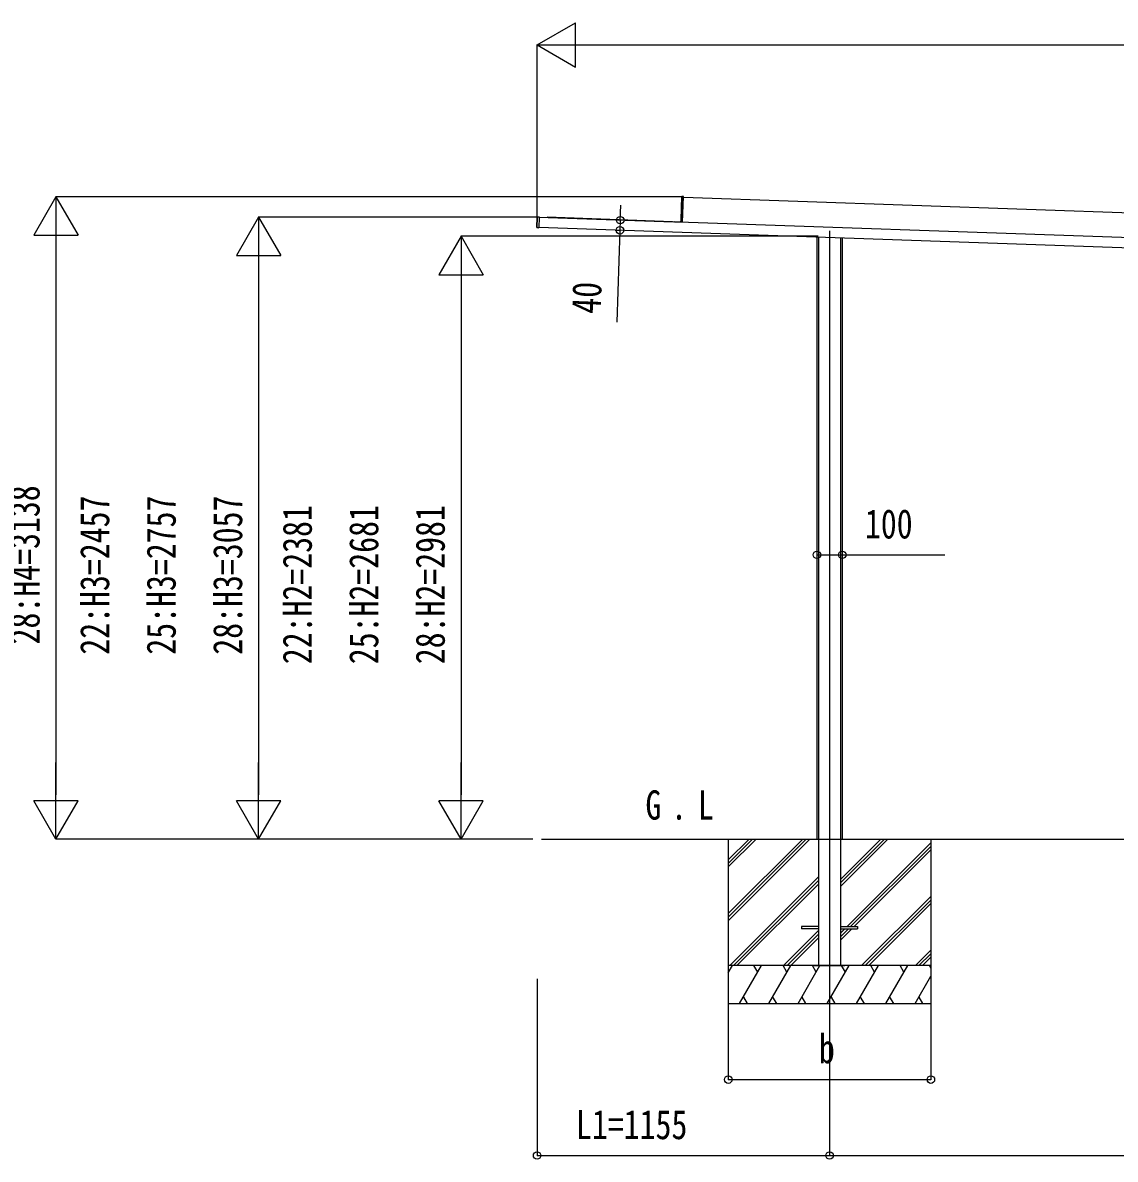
# Model space of a CAD drawing. Units: millimetres, scale not verified. Extents: x -14718 to 14718, y -10397 to 10401.
# Drawn here: x -4699 to -384, y -5976 to -1486 of the extents above; entities that cross this region are included whole.
import ezdxf
from ezdxf.enums import TextEntityAlignment as Align

# ---------------------------------------------------------------- set-up
doc = ezdxf.new("R2010")
doc.units = ezdxf.units.MM
doc.header["$LTSCALE"] = 50
for name, color, linetype in [('0-2_USER1', 3, 'Continuous'), ('0-4_YKK_12', 2, 'Continuous'), ('0-5_YKK_A1', 4, 'Continuous'), ('0-6_YKK_D', 6, 'Continuous')]:
    doc.layers.add(name, color=color, linetype=linetype)
doc.styles.add('ＭＳ ゴシック', font='')
doc.styles.get('ＭＳ ゴシック').set_extended_font_data('MS Gothic')

msp = doc.modelspace()

# ---------------------------------------------------------------- linework, layer by layer
at = {"layer": '0-4_YKK_12'}
msp.add_line((-1512.48, -2308.75), (-1512.48, -5264.1), dxfattribs=at)
at = {"layer": '0-5_YKK_A1'}
for p, q in [((-2095.37, -2172.92), (-2098.59, -2265.02)), ((-2095.37, -2172.92), (-2095.84, -2172.91)), ((-2089.83, -2172.78), (-2095.37, -2172.92)), ((-2095.36, -2172.42), (-2089.82, -2172.28)), ((-2093.38, -2274.19), (-2089.83, -2172.78)), ((-2089.91, -2174.98), (2171.73, -2323.8)), ((-2089.82, -2172.28), (-2089.83, -2172.78)), ((-2668.47, -2295.4), (-2667.03, -2254.34)), ((-2666.56, -2254.36), (-2668, -2295.42)), ((-2666.56, -2254.36), (-2667.03, -2254.34)), ((-2659.02, -2254.16), (-2666.56, -2254.36)), ((-2659.02, -2254.16), (-2660.49, -2296.14)), ((-2101.24, -2274.64), (-2659.06, -2255.16)), ((-2628.12, -2256.24), (-2628.09, -2255.14)), ((-2133.39, -2272.42), (-2628.09, -2255.14)), ((-2623.28, -2256.41), (-2623.27, -2256.11)), ((-2623.27, -2256.11), (-2623.25, -2255.51)), ((2735.6, -2443.55), (-2259.06, -2269.13)), ((-2133.42, -2273.52), (-2133.39, -2272.42)), ((-2128.38, -2273.7), (-2128.37, -2273.4)), ((-2128.37, -2273.4), (-2128.35, -2272.8)), ((-2128.35, -2272.8), (-2128.34, -2272.5)), ((-2124.38, -2273.84), (-2124.36, -2273.14)), ((-2093.39, -2274.22), (-2124.36, -2273.14)), ((-2098.87, -2273.03), (-2099.34, -2273.01)), ((-2098.59, -2265.02), (-2099.06, -2265)), ((-2098.59, -2265.02), (-2098.87, -2273.03)), ((-2093.38, -2274.19), (-2093.4, -2274.92)), ((-2668, -2295.42), (-2668.47, -2295.4)), ((-2660.5, -2296.64), (-2668.01, -2295.92)), ((-2668, -2295.42), (-2660.49, -2296.14)), ((-2660.49, -2296.14), (-2660.5, -2296.64)), ((2734.2, -2483.53), (-2660.45, -2295.14)), ((-1562.48, -2333.48), (-1562.48, -4711.6)), ((-1555.61, -2333.72), (-1555.61, -5211.6)), ((-1469.34, -2336.73), (-1469.34, -5211.6)), ((-1462.48, -2336.97), (-1462.48, -4711.6)), ((-2649.96, -4711.6), (3757.53, -4711.6)), ((-1912.48, -4711.6), (-1912.48, -5361.6)), ((-1912.48, -5005.58), (-1618.5, -4711.6)), ((-1912.48, -5019.72), (-1604.35, -4711.6)), ((-1912.48, -5033.86), (-1590.21, -4711.6)), ((-1912.48, -4793.44), (-1830.63, -4711.6)), ((-1912.48, -4807.59), (-1816.49, -4711.6)), ((-1912.48, -4821.73), (-1802.35, -4711.6)), ((-1469.34, -4899.09), (-1281.84, -4711.6)), ((-1469.34, -4884.95), (-1295.99, -4711.6)), ((-1469.34, -4870.81), (-1310.13, -4711.6)), ((-1112.48, -4711.6), (-1112.48, -5361.6)), ((-1443.5, -5057.1), (-1112.48, -4726.08)), ((-1429.36, -5057.1), (-1112.48, -4740.22)), ((-1415.21, -5057.1), (-1112.48, -4754.36)), ((-1906.37, -5211.6), (-1555.61, -4860.85)), ((-1892.22, -5211.6), (-1555.61, -4874.99)), ((-1878.08, -5211.6), (-1555.61, -4889.13)), ((-1385.87, -5211.6), (-1112.48, -4938.21)), ((-1371.72, -5211.6), (-1112.48, -4952.35)), ((-1357.58, -5211.6), (-1112.48, -4966.49)), ((-1694.23, -5211.6), (-1555.61, -5072.98)), ((-1623.11, -5057.1), (-1623.11, -5066.1)), ((-1555.61, -5057.1), (-1623.11, -5057.1)), ((-1555.61, -5066.1), (-1623.11, -5066.1)), ((-1469.34, -5057.1), (-1401.84, -5057.1)), ((-1469.34, -5066.1), (-1401.84, -5066.1)), ((-1469.34, -5111.22), (-1424.21, -5066.1)), ((-1469.34, -5082.94), (-1452.5, -5066.1)), ((-1469.34, -5097.08), (-1438.36, -5066.1)), ((-1401.84, -5057.1), (-1401.84, -5066.1)), ((-1680.09, -5211.6), (-1555.61, -5087.12)), ((-1665.95, -5211.6), (-1555.61, -5101.26)), ((-1173.73, -5211.6), (-1112.48, -5150.34)), ((-1159.59, -5211.6), (-1112.48, -5164.48)), ((-1145.45, -5211.6), (-1112.48, -5178.63)), ((-1112.48, -5211.6), (-1912.48, -5211.6)), ((-1912.48, -5240.54), (-1895.77, -5211.6)), ((-1910.77, -5237.58), (-1912.48, -5234.62)), ((-1867.93, -5361.6), (-1781.33, -5211.6)), ((-1796.33, -5237.58), (-1811.33, -5211.6)), ((-1752.46, -5361.6), (-1665.86, -5211.6)), ((-1680.86, -5237.58), (-1695.86, -5211.6)), ((-1636.99, -5361.6), (-1550.39, -5211.6)), ((-1565.39, -5237.58), (-1580.39, -5211.6)), ((-1573.38, -5211.6), (-1451.58, -5211.6)), ((-1521.52, -5361.6), (-1434.92, -5211.6)), ((-1449.92, -5237.58), (-1464.92, -5211.6)), ((-1406.05, -5361.6), (-1319.45, -5211.6)), ((-1334.45, -5237.58), (-1349.45, -5211.6)), ((-1290.58, -5361.6), (-1203.98, -5211.6)), ((-1218.98, -5237.58), (-1233.98, -5211.6)), ((-1175.11, -5361.6), (-1112.48, -5253.12)), ((-1112.48, -5222.05), (-1118.51, -5211.6)), ((-1852.93, -5335.62), (-1837.93, -5361.6)), ((-1737.46, -5335.62), (-1722.46, -5361.6)), ((-1621.99, -5335.62), (-1606.99, -5361.6)), ((-1506.52, -5335.62), (-1491.52, -5361.6)), ((-1391.05, -5335.62), (-1376.05, -5361.6)), ((-1275.58, -5335.62), (-1260.58, -5361.6)), ((-1160.11, -5335.62), (-1145.11, -5361.6)), ((-1912.48, -5361.6), (-1112.48, -5361.6))]:
    msp.add_line(p, q, dxfattribs=at)
for points in [[(-2099.34, -2273.01), (-2099.06, -2265), (-2095.84, -2172.91)], [(-2666.55, -2253.86), (-2659, -2253.66), (-2659.02, -2254.16)], [(-2623.25, -2255.51), (-2623.24, -2255.21), (-2128.34, -2272.5)], [(-2124.36, -2273.14), (-2124.34, -2272.64), (-2099.66, -2273.5)]]:
    msp.add_lwpolyline(points, dxfattribs=at)
for centre, radius, start, end in [((-2095.34, -2172.92), 0.5, 91.5, 178), ((-2093.31, -2172.75), 2.07, 171.06854, 184.93146), ((-2666.53, -2254.36), 0.5, 91.5, 178), ((-2664.5, -2254.18), 2.07, 171.06854, 184.93146), ((-2099.84, -2272.99), 0.5, 268, 358), ((-2099.84, -2272.73), 0.765, 269.05171, 301.0406), ((-2099.65, -2273.26), 0.242, 269.80053, 328.78296), ((-2096.77, -2258.23), 15.54, 259.3054, 261.87346), ((-2099.14, -2275.2), 1.85, 83.82294, 99.58333), ((-2102.1, -2273.14), 3.17, 351.51431, 355.97407), ((-2099.87, -2272.99), 1, 337.89786, 358), ((-2093.42, -2274.19), 0.046, 321.12762, 0.80407), ((-2667.97, -2295.42), 0.5, 178, 264.5), ((-2665.95, -2295.74), 2.07, 171.06854, 184.93146)]:
    msp.add_arc(centre, radius, start, end, dxfattribs=at)
for centre, ratio, start_param in [((-2106.46, -2273.76), 0.038227, 0), ((-2106.44, -2273.76), 0.061163, 0.0374041)]:
    msp.add_ellipse(centre, major_axis=(13.07, -0.46), ratio=ratio, start_param=start_param, end_param=0.962078, dxfattribs=at)
at = {"layer": '0-6_YKK_D'}
for p, q in [((-2667.43, -1573.84), (-2515.88, -1486.34)), ((-2515.88, -1661.34), (-2515.88, -1486.34)), ((-2667.43, -2292.79), (-2667.43, -1572.84)), ((-2667.43, -1573.84), (-2515.88, -1661.34)), ((-2667.43, -1573.84), (-2364.32, -1573.84)), ((-2492.43, -1573.84), (2567.58, -1573.84)), ((-4567.43, -2173.84), (-4654.93, -2325.4)), ((-2097.73, -2173.84), (-4568.43, -2173.84)), ((-4567.43, -2173.84), (-4479.93, -2325.4)), ((-4567.43, -2173.84), (-4567.43, -2476.95)), ((-2339.15, -2266.34), (-2337.07, -2206.87)), ((-3767.43, -2254.9), (-3854.93, -2406.46)), ((-2666.55, -2254.9), (-3768.43, -2254.9)), ((-3767.43, -2254.9), (-3679.93, -2406.46)), ((-3767.43, -2254.9), (-3767.43, -2558.01)), ((-2339.15, -2266.34), (-2340.54, -2306.31)), ((-4654.93, -2325.4), (-4479.93, -2325.4)), ((-2967.43, -2330.18), (-3054.93, -2481.73)), ((-1557.18, -2330.18), (-2968.43, -2330.18)), ((-2967.43, -2330.18), (-2879.93, -2481.73)), ((-2967.43, -2330.18), (-2967.43, -2633.28)), ((-2359.1, -2305.66), (-2339.54, -2306.35)), ((-2340.54, -2306.31), (-2353.24, -2669.89)), ((-4567.43, -2348.84), (-4567.43, -4536.6)), ((-3854.93, -2406.46), (-3679.93, -2406.46)), ((-3767.43, -2429.9), (-3767.43, -4536.6)), ((-3054.93, -2481.73), (-2879.93, -2481.73)), ((-2967.43, -2505.18), (-2967.43, -4536.6)), ((-4567.43, -4711.6), (-4567.43, -4408.49)), ((-3767.43, -4711.6), (-3767.43, -4408.49)), ((-2967.43, -4711.6), (-2967.43, -4408.49)), ((-4567.43, -4711.6), (-4654.93, -4560.05)), ((-4479.93, -4560.05), (-4654.93, -4560.05)), ((-4567.43, -4711.6), (-4479.93, -4560.05)), ((-3767.43, -4711.6), (-3854.93, -4560.05)), ((-3679.93, -4560.05), (-3854.93, -4560.05)), ((-3767.43, -4711.6), (-3679.93, -4560.05)), ((-2967.43, -4711.6), (-3054.93, -4560.05)), ((-2879.93, -4560.05), (-3054.93, -4560.05)), ((-2967.43, -4711.6), (-2879.93, -4560.05)), ((-2684.3, -4711.6), (-4568.43, -4711.6)), ((-2684.3, -4711.6), (-3768.43, -4711.6)), ((-2684.3, -4711.6), (-2968.43, -4711.6)), ((-2667.43, -5264.1), (-2667.43, -5962.6)), ((-1512.48, -5265.1), (-1512.48, -5962.6)), ((-1512.48, -5265.1), (-1512.48, -5962.6)), ((-1912.48, -5362.6), (-1912.48, -5662.6)), ((-1112.48, -5362.6), (-1112.48, -5662.6)), ((-1912.48, -5661.6), (-1112.48, -5661.6)), ((-2667.43, -5961.6), (-1512.48, -5961.6)), ((-1512.48, -5961.6), (1587.32, -5961.6))]:
    msp.add_line(p, q, dxfattribs=at)
msp.add_lwpolyline([(-1562.48, -3588.59), (-1462.48, -3588.59), (-1057.38, -3588.59)], dxfattribs=at)
for centre in [(-2339.15, -2266.34), (-2340.54, -2306.31), (-1562.48, -3588.59), (-1462.48, -3588.59), (-1912.48, -5661.6), (-1112.48, -5661.6), (-2667.43, -5961.6), (-1512.48, -5961.6), (-1512.48, -5961.6)]:
    msp.add_circle(centre, 14.88, dxfattribs=at)

# ---------------------------------------------------------------- texts
at = {"layer": '0-2_USER1', "style": 'ＭＳ ゴシック', "width": 0.8}
for s, p in [('G', (-2239.5, -4669.1)), ('L', (-2032.63, -4669.1)), ('.', (-2138.7, -4669.1))]:
    msp.add_text(s, height=115.5, dxfattribs=at).set_placement(p, align=Align.BOTTOM_LEFT)
at = {"layer": '0-6_YKK_D', "style": 'ＭＳ ゴシック', "width": 0.8}
for s, rotation, p in [('40', 88, (-2382.18, -2638.86)), ('28:H4=3138', 90, (-4597.43, -3942.52)), ('22:H3=2457', 90, (-4322.43, -3983.05)), ('25:H3=2757', 90, (-4059.93, -3983.05)), ('28:H3=3057', 90, (-3797.43, -3983.05)), ('22:H2=2381', 90, (-3522.43, -4020.69)), ('25:H2=2681', 90, (-3259.93, -4020.69)), ('28:H2=2981', 90, (-2997.43, -4020.69))]:
    msp.add_text(s, height=115.5, rotation=rotation, dxfattribs=at).set_placement(p, align=Align.BOTTOM_LEFT)
for s, p in [('100', (-1372.98, -3558.59)), ('b', (-1554.48, -5631.6)), ('L1=1155', (-2514.1, -5931.6))]:
    msp.add_text(s, height=115.5, dxfattribs=at).set_placement(p, align=Align.BOTTOM_LEFT)

doc.saveas('drawing.dxf')
